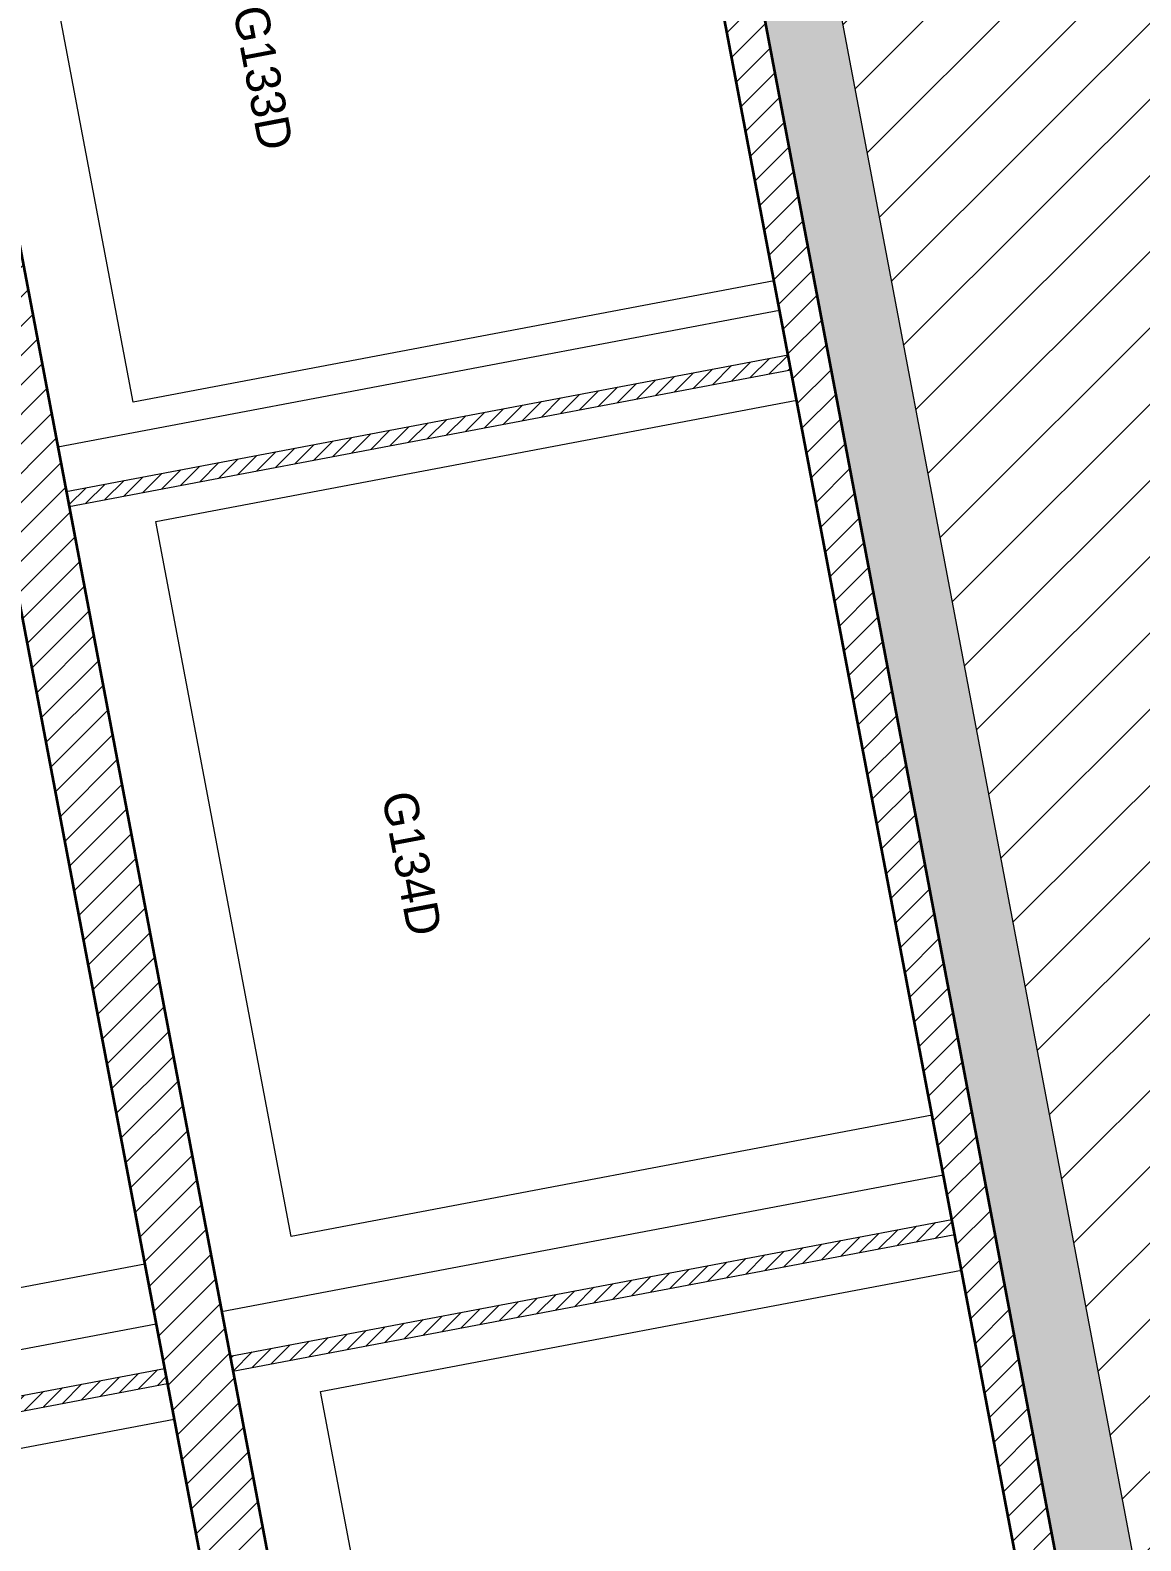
# Model space of a CAD drawing. Header units: centimetres. Extents: x 56941 to 84569, y -27946 to -11680.
# Drawn here: x 58833.5 to 59199.5, y -24987.4 to -24489.3 of the extents above; entities that cross this region are included whole.
import ezdxf

# ---------------------------------------------------------------- set-up
doc = ezdxf.new("R2010")
doc.units = ezdxf.units.CM
doc.header["$LTSCALE"] = 50.8
for name, color, linetype, lineweight in [('0-PROJET-DESSINS CRÉES', 7, 'Continuous', 9), ('0-PROJET-MUR BETON', 7, 'Continuous', 35), ('0-PROJET-MURS AGGLO', 7, 'Continuous', 5), ('0-PROJET-TEXTE', 7, 'Continuous', 5), ('Général', 7, 'Continuous', 5)]:
    doc.layers.add(name, color=color, linetype=linetype, lineweight=lineweight)
doc.styles.add('Futura Std Book', font='Futura Std Book')
pattern_1 = [(45, (38816.9114, 22086.9576), (2.42534722, -2.64583333), [])]

msp = doc.modelspace()

# ---------------------------------------------------------------- hatches: boundary and pattern name
at = {"layer": '0-PROJET-DESSINS CRÉES', "linetype": 'Continuous', "lineweight": 18}
h = msp.add_hatch(dxfattribs=at)
h.set_pattern_fill('Terre', color=252, style=0, pattern_type=2)
h.set_pattern_definition([(50.6530536, (805975.722, -272856.77), (-2e-12, -51.2282759), [47.3175133, -18.9270053]), (50.6530536, (805975.794, -272871.344), (-2e-12, -51.2282759), [66.1311571, -0.1133615]), (50.6530536, (805975.722, -272864.1), (-2e-12, -51.2282759), [56.781016, -9.4635027]), (50.6530536, (805975.722, -272849.44), (-2e-12, -51.2282759), [37.8540107, -28.390508]), (-50.6530536, (805993.722, -272820.116), (-2e-12, -51.2282759), [4.7317513, -61.5127673]), (-50.6530536, (805987.722, -272820.116), (-2e-12, -51.2282759), [9.4635027, -56.781016]), (-50.6530536, (805981.74, -272820.116), (-2e-12, -51.2282759), [14.1666564, -52.0778623]), (-50.6530536, (805975.722, -272820.116), (-2e-12, -51.2282759), [18.9270053, -47.3175133]), (50.6530536, (806005.794, -272871.344), (-2e-12, -51.2282759), [18.8136438, -47.430875]), (50.6530536, (806011.794, -272871.344), (-2e-12, -51.2282759), [9.350141, -56.8943776]), (50.6530536, (805999.794, -272871.344), (-2e-12, -51.2282759), [28.2771465, -37.9673722]), (-50.6530536, (806014.722, -272823.78), (-2e-12, -51.2282759), [4.7317513, -61.5127673]), (-50.6530536, (806011.722, -272827.447), (-2e-12, -51.2282759), [9.4635027, -56.781016]), (-50.6530536, (806008.722, -272831.112), (-2e-12, -51.2282759), [14.195254, -52.0492647]), (-50.6530536, (806005.722, -272834.778), (-2e-12, -51.2282759), [18.9270053, -47.3175133]), (-50.6530536, (806002.722, -272838.443), (-2e-12, -51.2282759), [18.9270053, -47.3175133]), (-50.6530536, (805999.722, -272842.11), (-2e-12, -51.2282759), [18.9270053, -47.3175133]), (-50.6530536, (805996.722, -272845.774), (-2e-12, -51.2282759), [18.9270053, -47.3175133]), (-50.6530536, (805975.722, -272827.447), (-2e-12, -51.2282759), [14.195254, -52.0492647]), (-50.6530536, (805993.722, -272849.44), (-2e-12, -51.2282759), [18.9270053, -47.3175133]), (-50.6530536, (805975.722, -272834.778), (-2e-12, -51.2282759), [9.4635027, -56.781016]), (-50.6530536, (805990.722, -272853.105), (-2e-12, -51.2282759), [18.9270053, -47.3175133]), (-50.6530536, (805975.722, -272842.103), (-2e-12, -51.2282759), [4.7351633, -61.5093554]), (-50.6530536, (805987.723, -272856.77), (-2e-12, -51.2282759), [18.8117174, -47.4328012]), (-50.6530536, (805975.722, -272849.427), (-2e-12, -51.2282759), [0.007868, -66.2366506]), (-50.6530536, (805984.725, -272860.432), (-2e-12, -51.2282759), [14.0796978, -52.164821]), (-50.6530536, (805981.723, -272864.1), (-2e-12, -51.2282759), [9.3501564, -56.8943623]), (-50.6530536, (805978.723, -272867.766), (-2e-12, -51.2282759), [4.6188139, -61.6257048])])
h.paths.add_polyline_path([(59405.32, -25983.51), (59360.76, -25991.95), (58921.45, -23672.2), (58977.28, -23661.63), (58951.04, -23694.08), (59382.11, -25970.32)])
at = {"layer": '0-PROJET-MUR BETON', "linetype": 'Continuous', "lineweight": 5}
h = msp.add_hatch(dxfattribs=at)
h.set_pattern_fill('hachure A', style=0, pattern_type=2)
h.set_pattern_definition([(45, (38816.9114, 22086.9576), (5.2916667, -4.4097222), [])])
h.paths.add_polyline_path([(58363.85, -23759.48), (58340.78, -23637.62), (58275.67, -23649.95), (58272.32, -23632.27), (58337.43, -23619.94), (58306.14, -23454.76), (58286.49, -23458.48), (58283.14, -23440.79), (58914.28, -23321.27), (58922.99, -23337.94), (58860.39, -23349.79), (58918.1, -23654.51), (58968.57, -23644.96), (58977.28, -23661.63), (58921.45, -23672.2), (59360.76, -25991.95), (59405.32, -25983.51), (59415, -26002.03), (59364.48, -26011.6), (59392.32, -26158.59), (59438.53, -26149.84), (59448.21, -26168.37), (58779.05, -26295.09), (58775.33, -26275.44), (58838.07, -26263.56), (58716.93, -25623.86), (58654.19, -25635.74), (58650.34, -25615.4), (58713.08, -25603.52), (58682.78, -25443.54), (58620.04, -25455.42), (58616.19, -25435.09), (58678.93, -25423.21), (58582.67, -24914.91), (58519.93, -24926.8), (58516.08, -24906.46), (58578.82, -24894.58), (58504.71, -24503.25), (58441.97, -24515.13), (58438.12, -24494.79), (58500.86, -24482.91), (58435.98, -24140.35), (58373.24, -24152.23), (58369.39, -24131.89), (58432.13, -24120.01), (58367.2, -23777.16), (58302.1, -23789.49), (58298.75, -23771.8)])
h.paths.add_polyline_path([(59094.84, -26042.31), (59092.73, -26031.16), (59086.39, -26032.36), (58649.19, -23723.76), (58389.8, -23772.88), (58829.11, -26092.63)])
h.paths.add_polyline_path([(58908.68, -23674.62), (58670.78, -23719.67), (59110.09, -26039.42), (59354.33, -25993.17), (59352.21, -25982.02), (59345.88, -25983.22)])
h.paths.add_polyline_path([(59379.55, -26161.01), (59351.71, -26014.02), (58832.83, -26112.28), (58860.67, -26259.28)])
h.paths.add_polyline_path([(58328.74, -23450.48), (58386.45, -23755.2), (58645.84, -23706.07), (58588.13, -23401.35)])
h.paths.add_polyline_path([(58847.62, -23352.21), (58609.72, -23397.26), (58667.43, -23701.99), (58905.33, -23656.93)])
at = {"layer": '0-PROJET-MURS AGGLO', "linetype": 'Continuous', "lineweight": 18}
h = msp.add_hatch(dxfattribs=at)
h.set_pattern_fill('50_béton', style=0, pattern_type=2)
h.set_pattern_definition(pattern_1)
h.paths.add_polyline_path([(58845.34, -24641.43), (58846.27, -24646.34), (59084.17, -24601.29), (59083.24, -24596.37)])
h = msp.add_hatch(dxfattribs=at)
h.set_pattern_fill('50_béton', style=0, pattern_type=2)
h.set_pattern_definition(pattern_1)
h.paths.add_polyline_path([(58899.33, -24926.55), (58900.26, -24931.46), (59138.16, -24886.41), (59137.23, -24881.5)])
h = msp.add_hatch(dxfattribs=at)
h.set_pattern_fill('50_béton', style=0, pattern_type=2)
h.set_pattern_definition(pattern_1)
h.paths.add_polyline_path([(58618.36, -24979.76), (58619.29, -24984.67), (58878.68, -24935.55), (58877.75, -24930.64)])
at = {"layer": 'Général', "linetype": 'Continuous', "lineweight": 18}
h = msp.add_hatch(dxfattribs=at)
h.set_pattern_fill('H_Fer', color=252, style=0, pattern_type=2)
h.set_pattern_definition([(45, (136154.768, -79970.572), (-12.572238, 12.572238), [])])
h.paths.add_polyline_path([(59763.78, -27116.68), (59299.78, -27204.56), (59303.54, -27224.41), (59303.68, -27226.22), (59048.72, -27274.5), (59040.53, -27231.27), (59300.68, -27182), (59210.23, -26758.14), (59071.23, -26239.76), (59448.21, -26168.37), (59438.53, -26149.84), (59413.4, -26135.57), (59393.43, -26030.1), (59415, -26002.03), (59405.32, -25983.51), (59382.11, -25970.32), (58951.04, -23694.08), (58977.28, -23661.63), (58968.57, -23644.96), (58938.5, -23627.87), (58891.07, -23377.42), (58922.99, -23337.94), (58904.61, -23302.74), (58873.59, -23285.12), (58781.93, -22801.14), (58812.36, -22763.51), (58802.68, -22744.98), (58767.52, -22725.01), (58624.9, -21971.95), (58651.51, -21939.04), (58641.84, -21920.51), (58237.59, -21997.07), (58195.18, -21505.7), (58091.96, -21068.17), (58081.77, -21014.34), (58051.19, -20852.86), (58029.67, -20484.45), (58491.23, -20397.04)])

# ---------------------------------------------------------------- linework, layer by layer
at = {"layer": '0-PROJET-DESSINS CRÉES', "color": 7, "linetype": 'Continuous', "lineweight": 13}
for p, q in [((58842.55, -24626.69), (59080.45, -24581.64)), ((58846.27, -24646.34), (59084.17, -24601.29)), ((58896.54, -24911.82), (59134.44, -24866.76)), ((58900.26, -24931.47), (59138.16, -24886.42)), ((58615.57, -24965.03), (58874.96, -24915.91))]:
    msp.add_line(p, q, dxfattribs=at)
at = {"layer": '0-PROJET-DESSINS CRÉES', "color": 7, "linetype": 'Continuous', "lineweight": 5, "flags": 128}
msp.add_lwpolyline([(59405.32, -25983.51), (59360.76, -25991.95), (58921.45, -23672.2), (58977.28, -23661.63), (58951.04, -23694.08), (59382.11, -25970.32)], close=True, dxfattribs=at)
at = {"layer": '0-PROJET-DESSINS CRÉES', "color": 7, "linetype": 'Continuous', "lineweight": 13, "flags": 128}
for points in [[(59033.95, -24336.09), (59078.6, -24571.9), (58867.36, -24611.91), (58822.7, -24376.1)], [(59086.06, -24611.31), (59130.72, -24847.11), (58919.48, -24887.12), (58874.82, -24651.31)], [(58826.58, -24660.45), (58871.24, -24896.25), (58659.99, -24936.26), (58615.33, -24700.45)], [(59140.4, -24898.21), (59185.05, -25134.01), (58973.81, -25174.02), (58929.15, -24938.21)], [(58880.91, -24947.35), (58925.57, -25183.16), (58714.32, -25223.16), (58669.67, -24987.35)]]:
    msp.add_lwpolyline(points, close=True, dxfattribs=at)
at = {"layer": '0-PROJET-MUR BETON', "flags": 128}
msp.add_lwpolyline([(58860.39, -23349.79), (58918.1, -23654.51), (58968.57, -23644.96), (58977.28, -23661.63), (58921.45, -23672.2), (59360.76, -25991.95)], dxfattribs=at)
for points in [[(58908.68, -23674.62), (58670.78, -23719.67), (59110.09, -26039.42), (59354.33, -25993.17), (59352.21, -25982.02), (59345.88, -25983.22)], [(59094.84, -26042.31), (59092.73, -26031.16), (59086.39, -26032.36), (58649.19, -23723.76), (58389.8, -23772.88), (58829.11, -26092.63)]]:
    msp.add_lwpolyline(points, close=True, dxfattribs=at)
at = {"layer": '0-PROJET-MURS AGGLO', "color": 7, "linetype": 'Continuous', "lineweight": 18}
for p, q in [((58845.34, -24641.43), (59083.24, -24596.37)), ((58846.27, -24646.34), (59084.17, -24601.29)), ((58899.33, -24926.55), (59137.23, -24881.5)), ((58900.26, -24931.46), (59138.16, -24886.41)), ((58618.36, -24979.76), (58877.75, -24930.64)), ((58619.29, -24984.67), (58878.68, -24935.55))]:
    msp.add_line(p, q, dxfattribs=at)
at = {"layer": '0-PROJET-MURS AGGLO', "color": 7, "linetype": 'Continuous', "lineweight": 5}
for p, q in [((58845.34, -24641.43), (59083.24, -24596.37)), ((59084.17, -24601.29), (59083.24, -24596.37)), ((58846.27, -24646.34), (59084.17, -24601.29)), ((58846.27, -24646.34), (58845.34, -24641.43)), ((58899.33, -24926.55), (59137.23, -24881.5)), ((59138.16, -24886.41), (59137.23, -24881.5)), ((58900.26, -24931.46), (59138.16, -24886.41)), ((58618.36, -24979.76), (58877.75, -24930.64)), ((58878.68, -24935.55), (58877.75, -24930.64)), ((58900.26, -24931.46), (58899.33, -24926.55)), ((58619.29, -24984.67), (58878.68, -24935.55))]:
    msp.add_line(p, q, dxfattribs=at)

# ---------------------------------------------------------------- texts
at = {"layer": '0-PROJET-TEXTE', "color": 7, "char_height": 11.327, "attachment_point": 2, "rotation": 280.7236, "line_spacing_factor": 0.962448, "style": 'Futura Std Book'}
for s, insert in [('G133D', (58915.83, -24503.92)), ('G134D', (58964.89, -24763))]:
    msp.add_mtext(s, dxfattribs=dict(at, insert=insert))

doc.saveas('drawing.dxf')
